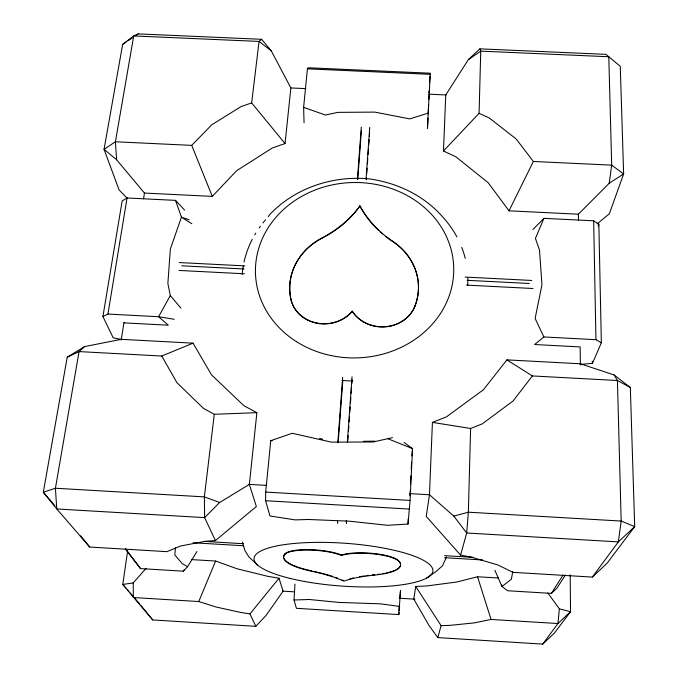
<?xml version="1.0" encoding="UTF-8"?>
<svg xmlns="http://www.w3.org/2000/svg" width="678" height="678" viewBox="0 0 678 678"><rect width="100%" height="100%" fill="white"/><g stroke="black" fill="none" stroke-linecap="round" stroke-linejoin="round"><path stroke-width="1.02" d="M404.054 442.437L412.529 448.633L410.063 500.423L408.029 524.052L387.63 525.297L348.839 521.145L308.473 519.492L295.142 519.882L269.971 515.983L265.606 500.728L265.683 492.084L270.751 440.675L292.226 433.276L331.432 442.132L373.256 441.963L392.477 437.632M630.328 387.485L617.429 380.511L532.374 375.943L513.043 401.012L482.287 423.86L470.617 428.479L468.362 512.195L466.684 533.001L460.582 555.121L471.21 557.113L497.805 564.935L512.983 572.342L592.318 577.088L607.047 563.274L634.693 526.628L630.328 387.485L614.099 374.942L580.36 363.781L506.915 359.874L483.541 389.638L446.463 416.868L432.42 422.394L429.471 494.762L426.225 516.416L460.582 555.121M443.471 150.999L479.075 113.328L480.744 51.138L479.871 48.841L468.379 59.605L445.76 94.945L443.471 150.999L455.752 156.711L488.194 182.738L509.009 210.824L578.393 214.206L609.208 183.255L623.641 173.941L620.268 66.3L605.92 54.359L479.871 48.841M417.945 280.056A64.707 57.638 -1.8 0 0 392.748 241.563L392.748 241.334A107.819 91.369 4.6 0 1 359.908 205.866A107.09 90.394 -6.4 0 1 322.245 237.825A64.732 57.655 -1.8 0 0 291.023 299.659L291.057 299.871A34.485 30.756 -4.3 0 0 317.185 323.279A34.485 30.756 -4.3 0 0 352.263 311.346A34.544 30.874 0.6 0 0 385.468 326.855A34.544 30.874 0.6 0 0 414.911 306.278A64.707 57.638 -1.8 0 0 418.072 280.989M294.964 584.182L294.032 600.005L296.405 608.31L398.842 614.59L398.918 612.649M408.029 524.052L408.249 518.831M410.232 490.499L409.868 495.754M410.529 484.211L410.927 475.82M411.224 469.532L411.58 462.193M411.877 455.904L412.529 448.633L387.536 438.598M427.954 118.082L427.462 128.473L430.259 73.207L308.193 67.766L307.422 68.842L303.625 107.327L304.058 122.76M428.149 113.929L428.598 104.582M428.843 99.386L429.089 94.191M398.986 610.7L399.24 605.547M285.065 553.782L285.023 554.189A58.91 14.289 4 0 0 311.761 571.3A92.844 20.289 4.8 0 1 343.941 581.182A93.344 20.493 3.1 0 1 374.62 575.08A58.91 14.289 4 0 0 398.444 560.96L398.469 560.545A31.527 7.704 3.7 0 0 372.688 553.392A31.527 7.704 3.7 0 0 341.458 555.045A31.476 7.678 4.3 0 0 309.643 549.646A31.476 7.678 4.3 0 0 285.065 553.782A58.901 14.306 4 0 0 283.641 556.977M398.842 614.59L400.512 590.572L399.757 598.25M374.62 575.08L374.646 574.681A93.335 20.518 3.1 0 0 372.214 574.936M347.373 442.31L352.026 376.807M366.069 179.034L369.73 127.43M347.789 440.844L348.161 435.573M348.458 431.352L348.831 426.081M349.128 421.869L349.501 416.597M349.806 412.385L350.179 407.114M350.475 402.893L350.848 397.622M351.145 393.409L351.518 388.138M351.823 383.918L352.119 379.705M366.298 179.772L366.442 177.661M366.747 173.432L367.12 168.152M367.417 163.932L367.79 158.644M368.095 154.423L368.468 149.143M368.764 144.914L369.146 139.634M369.366 136.464L369.595 133.295M285.023 554.189A31.485 7.67 4.3 0 1 309.609 550.061A31.485 7.67 4.3 0 1 341.432 555.46L341.458 555.045M428.843 92.911L428.988 90.835M429.513 83.572L430.038 76.317M337.805 442.827L342.678 377.366M357.399 179.67L361.315 127.04M338.203 442.42L342.822 380.256M357.755 179.365L361.366 130.795M414.911 306.278L414.928 306.075A64.732 57.655 -1.8 0 0 392.748 241.334M175.458 547.714L174.822 554.985L182.314 563.698L187.594 566.706L196.934 551.57M547.816 592.962L559.367 608.836L557.943 623.54L542.739 644.1L437.81 637.6L428.988 625.438L413.809 599.106L415.707 586.478L426.665 585.953L456.803 582.012L477.532 576.758L498.627 578.02M249.368 484.397L256.877 412.682L243.902 405.707L211.553 374.892L193.035 343.153L121.328 339.339L84.597 346.585L67.241 357.137L43.307 492.236L56.774 508.958L89.699 547.044L166.974 551.663L180.467 546.027L205.256 541.315L215.434 540.569L256.36 506.525L249.368 484.397L219.63 502.491L204.629 517.628L56.774 508.958L55.418 488.245L79.072 351.594L84.597 346.585M261.606 39.299L259.047 41.426L251.665 102.929L241.063 106.565L211.79 124.777L191.721 145.372L115.404 141.77L104.056 149.329L116.616 159.771L144.456 193.077L212.29 196.383L236.63 170.703L272.158 148.067L285.04 143.558L290.862 87.945L271.319 50.918L261.606 39.299L138.193 33.9L133.727 35.942L122.65 44.367L104.056 149.329L119.116 189.984L127.235 198.264M67.241 357.137L79.072 351.594L161.771 356.035L176.924 382.689L203.561 408.453L214.282 414.275L204.358 496.881L204.629 517.628L215.434 540.569M609.208 183.255L611.683 165.152L608.793 56.749L480.744 51.138L468.379 59.605M127.625 550.909L122.786 584.444L152.728 619.946L255.818 626.328L266.073 615.404L283.099 591.157L279.014 578.224L267.946 576.368L237.164 568.791L215.621 561.045L191.425 559.596M121.201 340.093L124.006 322.355M143.55 198.79L144.541 192.535M121.269 339.39L113.218 337.856L102.912 316.55L107.938 314.067L127.057 197.993L175.526 200.366L184.577 210.07M102.912 316.55L122.159 200.942L127.057 197.993M512.754 571.732L511.322 579.283L501.932 586.512L494.881 570.266M437.81 637.6L441.107 625.65L415.707 586.478M598.174 226.206L598.852 224.274L593.665 220.791L543.934 218.358L532.891 229.486M146.134 568.257L133.21 582.919L133.346 597.53L198.764 601.539L215.621 561.045M543.934 218.358L535.425 238.393L539.502 250.046L541.951 284.777L535.128 318.44L543.892 336.958L595.937 339.686L601.344 342.754L592.47 363.366L580.19 364.391M446.497 556.943L442.471 565.833L436.047 571.512L426.708 577.987M509.009 210.824L533.366 161.466L516.094 138.914L489.219 117.938L479.075 113.328M175.526 200.366L181.441 217.18L170.364 248.996L167.864 283.54L170.297 295.566L158.601 316.728L107.938 314.067M501.508 584.487L501.932 586.512L507.644 590.75L551.367 593.394L563.003 575.122M565.427 575.003L556.867 588.267L551.367 593.394M125.286 548.977L140.532 568.596L183.272 571.173L184.416 569.435M592.318 577.088L618.353 541.891L634.693 526.628L621.175 521.06L468.362 512.195L453.811 516.111L429.471 494.762M268.251 216.646L270.141 214.112C295.515 187.772 332.678 175.551 368.815 178.831C396.944 182.645 423.835 195.357 442.649 216.901A112.98 100.31 -1.7 0 1 456.913 236.902M198.764 601.539L216.172 607.03L241.037 612.514L249.953 613.887L279.014 578.224M183.272 571.173L187.594 566.706M542.739 644.1L554.333 633.15L570.52 611.7L570.198 574.783M597.132 223.893L609.336 213.816L623.641 173.941L611.683 165.152L533.366 161.466M543.892 336.958L534.62 344.526L580.139 346.924L580.376 364.942M122.65 44.367L126.108 42.036M127.837 40.875L132.151 37.968M135.6 35.646L138.193 33.9M161.771 356.035L193.035 343.153M428.462 113.04L409.741 118.904L374.807 112.099L337.958 112.362L325.313 115.014L303.625 107.327M559.367 608.836L570.52 611.7L557.943 623.54L491.058 619.446L474.329 622.879L449.963 625.37L441.107 625.65M133.21 582.919L122.786 584.444L126.142 588.335M214.282 414.275L256.877 412.682M294.032 600.005L309.126 599.488L339.119 602.428L380.748 603.852L399.673 606.454M363.315 441.302L374.926 441.183M270.751 440.675L272.217 440.725M307.422 68.842L430.301 74.326M291.015 87.954L305.82 88.623M429.233 94.2L446.116 94.962M179.297 262.555L244.851 265.886M465.167 277.073L531.738 280.455M181.746 265.801L244.046 268.971M467.1 280.319L529.298 283.48M179.026 270.446L244.461 273.785M466.523 285.116L532.984 288.506M123.93 322.864L168.305 325.203L158.601 316.728L174.187 319.287M248.75 484.363L266.717 485.397M409.343 493.601L429.369 494.754M265.683 492.084L410.063 500.423M265.606 500.728L409.546 509.076M204.332 541.391L243.334 543.705M444.599 555.663L473.125 557.35M193.086 542.756L243.631 545.765M444.641 557.714L482.634 559.977M282.684 591.131L294.269 591.843M399.156 598.216L414.936 599.174M432.42 422.394L470.617 428.479M319.592 438.42L322.618 439.158M189.052 219.748L181.441 217.18L191.849 223.732M219.63 502.491L204.358 496.881L55.418 488.245L43.307 492.236L54.918 505.712M506.915 359.874L532.374 375.943M271.319 50.918L259.047 41.426L133.727 35.942L115.404 141.77L116.616 159.771M257.598 565.011L249.021 557.138L244.961 550.621L242.444 542.112M127.489 589.894L128.828 591.453M130.176 593.013L139.575 603.928M140.922 605.488L152.728 619.946M170.297 295.566L180.933 308.176M251.665 102.929L285.04 143.558M80.674 535.849L89.699 547.044M453.811 516.111L466.684 533.001L618.353 541.891L621.175 521.06L617.429 380.511L614.099 374.942M125.405 548.672L140.532 568.596M249.953 613.887L255.818 626.328M191.721 145.372L212.29 196.383M477.532 576.758L491.058 619.446M592.258 361.264L592.47 363.366M337.432 520.416L337.746 523.526M322.245 237.825L322.262 238.046A64.707 57.638 -1.8 0 0 291.057 299.871M346.263 520.424L346.5 523.586M291.023 299.659A34.502 30.764 -4.3 0 0 317.16 323.084A34.502 30.764 -4.3 0 0 352.255 311.143L352.263 311.346M598.852 224.274L601.344 342.754M593.665 220.791L595.937 339.686M359.908 205.866L359.916 206.095A107.785 91.344 4.6 0 0 378.79 230.52M578.393 214.087L578.478 220.435M467.854 278.065A112.98 100.31 -1.7 0 1 467.701 285.455M352.713 380.96A112.98 100.31 -1.7 0 1 342.127 380.4M242.19 274.463A112.98 100.31 -1.7 0 1 243.233 266.14M244.029 262.064A112.98 100.31 -1.7 0 1 252.275 239.326M254.725 234.885A112.98 100.31 -1.7 0 1 255.784 233.122M259.182 227.952A112.98 100.31 -1.7 0 1 260.386 226.274M262.911 222.977A112.98 100.31 -1.7 0 1 265.556 219.799M461.718 247.317A112.98 100.31 -1.7 0 1 465.227 258.36M414.928 306.075A34.561 30.883 0.6 0 1 385.468 326.66A34.561 30.883 0.6 0 1 352.255 311.143M311.795 570.91A58.901 14.306 4 0 1 307.304 569.876M306.439 569.656A58.901 14.306 4 0 1 302.464 568.571M301.515 568.291A58.901 14.306 4 0 1 297.922 567.13M297.074 566.825A58.901 14.306 4 0 1 293.184 565.283M292.303 564.884A58.901 14.306 4 0 1 284.099 558.647M398.469 560.545A58.901 14.306 4 0 1 398.478 568.156M397.85 568.63A58.901 14.306 4 0 1 396.35 569.554M395.494 569.995A58.901 14.306 4 0 1 393.274 570.935M392.46 571.232A58.901 14.306 4 0 1 388.808 572.334M388.002 572.537A58.901 14.306 4 0 1 386.333 572.918M384.579 573.283A58.901 14.306 4 0 1 382.739 573.613M379.833 574.063A58.901 14.306 4 0 1 377.807 574.334M349.848 578.893A93.335 20.518 3.1 0 1 353.67 577.936M359.637 576.724A93.335 20.518 3.1 0 1 364.315 575.953M366.281 575.664A93.335 20.518 3.1 0 1 368.298 575.402M359.916 206.095A107.056 90.377 -6.4 0 1 347.255 220.486M346.5 221.189A107.056 90.377 -6.4 0 1 330.474 233.368M329.745 233.825A107.056 90.377 -6.4 0 1 322.262 238.046M313.465 571.274A92.827 20.315 4.8 0 1 315.109 571.639M315.923 571.825A92.827 20.315 4.8 0 1 317.533 572.207M319.118 572.588A92.827 20.315 4.8 0 1 320.677 572.978M321.44 573.173A92.827 20.315 4.8 0 1 323.457 573.698M324.448 573.961A92.827 20.315 4.8 0 1 330.101 575.605M331 575.885A92.827 20.315 4.8 0 1 332.745 576.444M335.263 577.3A92.827 20.315 4.8 0 1 337.644 578.156M342 579.91A92.827 20.315 4.8 0 1 343.331 580.504M341.432 555.46A31.535 7.695 3.7 0 1 372.663 553.816A31.535 7.695 3.7 0 1 398.444 560.96M392.748 241.563A107.785 91.344 4.6 0 1 385.892 236.614M382.655 233.969A107.785 91.344 4.6 0 1 380.316 231.918M290.006 578.393A89.64 21.467 4 0 0 432.335 572.978A89.64 21.467 4 0 0 308.193 542.57A89.64 21.467 4 0 0 290.006 578.393M296.557 341.712A99.157 87.699 -1.7 0 0 453.226 278.48A99.157 87.699 -1.7 0 0 313.982 190.459A99.157 87.699 -1.7 0 0 296.557 341.712"/></g></svg>
